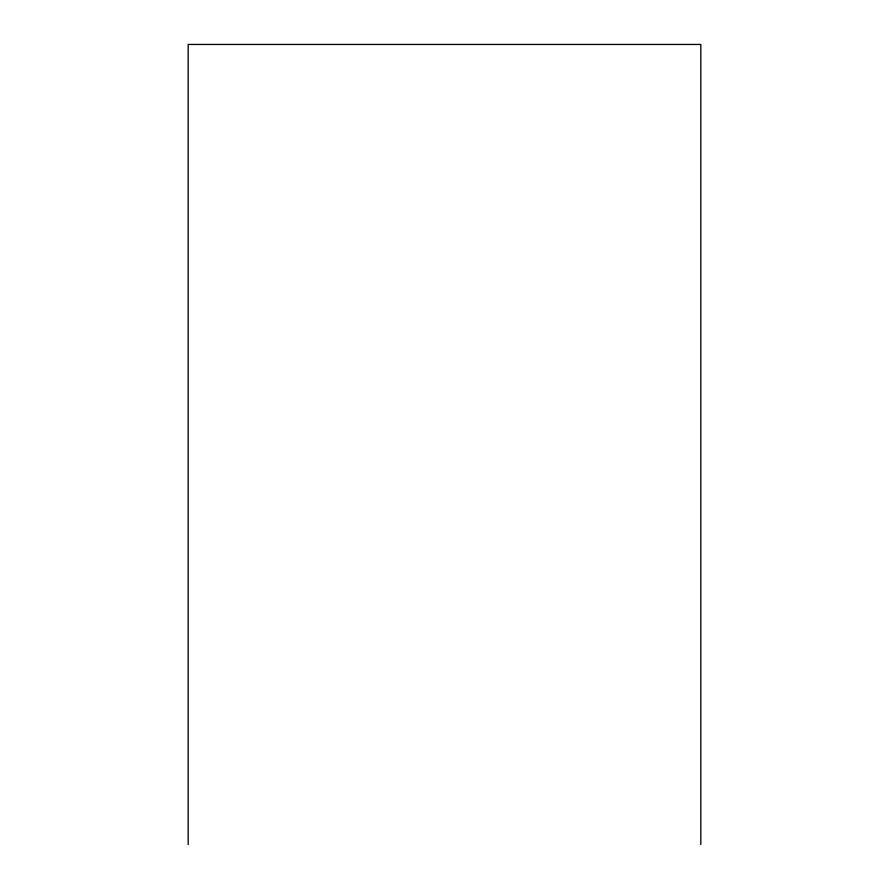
<?xml version="1.0" encoding="UTF-8"?>
<svg xmlns="http://www.w3.org/2000/svg" width="889" height="889" viewBox="0 0 889 889"><rect width="100%" height="100%" fill="white"/><g stroke="black" fill="none" stroke-linecap="round" stroke-linejoin="round"><path stroke-width="1.33" d="M700.821 844.55L700.821 44.45L188.179 44.45L188.179 844.55"/></g></svg>
